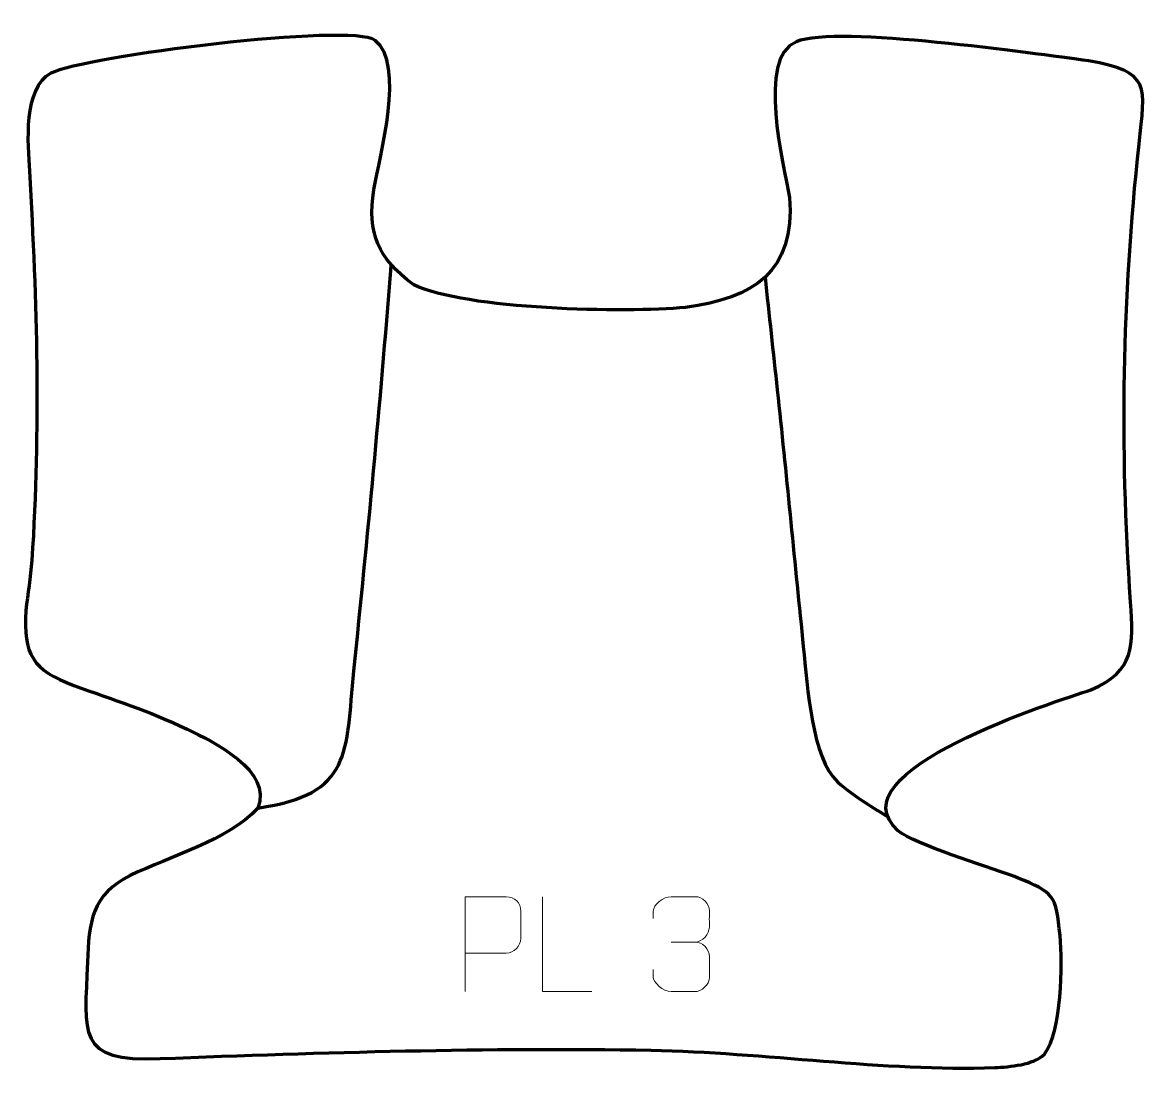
# Model space of a CAD drawing. Header units: millimetres. Extents: x 1019 to 1316, y 209 to 485.
import ezdxf

# ---------------------------------------------------------------- set-up
doc = ezdxf.new("R2010")
doc.units = ezdxf.units.MM
doc.header["$MEASUREMENT"] = 0
doc.layers.add('layer 1', color=7, linetype='Continuous')
doc.layers.add('layer 2', color=7, linetype='Continuous')

msp = doc.modelspace()

# ---------------------------------------------------------------- linework, layer by layer
at = {"layer": 'layer 1', "color": 140, "lineweight": 158}
for points, knots in [([(1081.1827, 278.09), (1106.0933, 281.7193), (1104.2542, 292.4861), (1106.408, 314.1965), (1106.408, 314.1965), (1110.0361, 349.2855), (1113.347, 384.3515), (1116.1163, 419.5201), (1116.1163, 419.5201), (1116.1163, 419.5201), (1116.2338, 421.0166), (1116.2338, 421.0166)], [0, 0, 0, 0, 0.25, 0.25, 0.25, 0.25, 0.5, 0.5, 0.5, 0.5, 1, 1, 1, 1]), ([(1214.5299, 417.7198), (1215.6006, 407.8338), (1216.6712, 397.9479), (1217.7419, 388.0619), (1217.7419, 388.0619), (1220.1151, 366.1483), (1222.1625, 344.3689), (1224.4128, 322.475), (1224.4128, 322.475), (1225.3869, 312.9985), (1226.4943, 293.5245), (1232.3326, 286.408), (1232.3326, 286.408), (1235.5896, 282.438), (1242.388, 278.6128), (1246.8374, 275.785)], [0, 0, 0, 0, 0.2, 0.2, 0.2, 0.2, 0.4, 0.4, 0.4, 0.4, 0.6, 0.6, 0.6, 0.6, 1, 1, 1, 1])]:
    msp.add_open_spline(points, degree=3, knots=knots, dxfattribs=at)
at = {"layer": 'layer 1', "color": 250, "lineweight": 9}
for points, knots in [([(1135.6469, 229.7985), (1135.6469, 229.7985), (1135.6469, 254.7521), (1135.6469, 254.7521), (1135.6469, 254.7521), (1139.2419, 254.7521), (1142.8372, 254.7521), (1146.4326, 254.7521), (1146.4326, 254.7521), (1148.7578, 254.7142), (1150.3152, 253.2241), (1150.311, 250.858), (1150.311, 250.858), (1150.3106, 248.8223), (1150.3106, 245.763), (1150.311, 243.727), (1150.311, 243.727), (1150.3045, 241.8516), (1148.4923, 239.9097), (1146.4827, 239.8906), (1146.4827, 239.8906), (1146.4827, 239.8906), (1135.6469, 239.8906), (1135.6469, 239.8906)], [0, 0, 0, 0, 0.14285714, 0.14285714, 0.14285714, 0.14285714, 0.28571429, 0.28571429, 0.28571429, 0.28571429, 0.42857143, 0.42857143, 0.42857143, 0.42857143, 0.57142857, 0.57142857, 0.57142857, 0.57142857, 0.71428571, 0.71428571, 0.71428571, 0.71428571, 1, 1, 1, 1]), ([(1168.9872, 229.7986), (1168.9872, 229.7986), (1156.0381, 229.7986), (1156.0381, 229.7986), (1156.0381, 229.7986), (1156.0381, 229.7986), (1156.0381, 254.7522), (1156.0381, 254.7522)], [0, 0, 0, 0, 0.33333333, 0.33333333, 0.33333333, 0.33333333, 1, 1, 1, 1]), ([(1185.1481, 249.0679), (1185.1481, 249.0679), (1185.1481, 250.9251), (1185.1481, 250.9251), (1185.1481, 250.9251), (1185.1338, 252.667), (1187.7983, 254.7851), (1189.8574, 254.7624), (1189.8574, 254.7624), (1191.9215, 254.7624), (1193.9855, 254.7624), (1196.0492, 254.7624), (1196.0492, 254.7624), (1198.2437, 254.7712), (1199.842, 252.9244), (1199.8864, 251.0123), (1199.8864, 251.0123), (1199.886, 249.5772), (1199.886, 248.1421), (1199.8864, 246.7066), (1199.8864, 246.7066), (1199.8378, 245.0531), (1198.2352, 242.8231), (1196.0369, 242.8331), (1196.0369, 242.8331), (1198.2406, 242.8219), (1199.8486, 241.0187), (1199.9026, 238.9592), (1199.9026, 238.9592), (1199.9022, 237.1745), (1199.9022, 235.3898), (1199.9026, 233.6047), (1199.9026, 233.6047), (1199.9127, 231.5433), (1197.8578, 229.7802), (1196.0369, 229.7883), (1196.0369, 229.7883), (1193.9716, 229.7886), (1191.9064, 229.7886), (1189.8408, 229.7883), (1189.8408, 229.7883), (1187.6722, 229.7998), (1185.1412, 232.2), (1185.1226, 233.6618), (1185.1226, 233.6618), (1185.1226, 233.6618), (1185.1226, 235.5704), (1185.1226, 235.5704)], [0, 0, 0, 0, 0.07692308, 0.07692308, 0.07692308, 0.07692308, 0.15384615, 0.15384615, 0.15384615, 0.15384615, 0.23076923, 0.23076923, 0.23076923, 0.23076923, 0.30769231, 0.30769231, 0.30769231, 0.30769231, 0.38461538, 0.38461538, 0.38461538, 0.38461538, 0.46153846, 0.46153846, 0.46153846, 0.46153846, 0.53846154, 0.53846154, 0.53846154, 0.53846154, 0.61538462, 0.61538462, 0.61538462, 0.61538462, 0.69230769, 0.69230769, 0.69230769, 0.69230769, 0.76923077, 0.76923077, 0.76923077, 0.76923077, 0.84615385, 0.84615385, 0.84615385, 0.84615385, 1, 1, 1, 1])]:
    msp.add_open_spline(points, degree=3, knots=knots, dxfattribs=at)
msp.add_open_spline([(1189.8578, 242.8227), (1189.8578, 242.8227), (1196.0542, 242.8227), (1196.0542, 242.8227)], degree=3, dxfattribs=at)
at = {"layer": 'layer 2', "color": 242, "lineweight": 158}
msp.add_open_spline([(1111.9697, 480.0124), (1120.0613, 473.8922), (1113.2049, 449.4989), (1111.6389, 440.7563), (1111.6389, 440.7563), (1109.9124, 429.125), (1112.7492, 422.7491), (1122.1454, 415.6794), (1122.1454, 415.6794), (1135.6031, 409.2138), (1178.0119, 408.2076), (1193.5951, 409.7799), (1193.5951, 409.7799), (1211.6543, 412.1651), (1222.3649, 419.0527), (1220.9937, 438.7063), (1220.9937, 438.7063), (1219.4583, 447.341), (1212.2042, 475.3725), (1222.7758, 479.6697), (1222.7758, 479.6697), (1233.5391, 484.0449), (1285.2252, 476.4844), (1299.5572, 474.6501), (1299.5572, 474.6501), (1316.1481, 471.7639), (1314.5353, 468.0676), (1312.8815, 452.7881), (1312.8815, 452.7881), (1308.4504, 410.9775), (1307.8198, 374.159), (1310.6658, 332.2225), (1310.6658, 332.2225), (1311.4245, 320.8645), (1311.8407, 314.045), (1300.2393, 309.1819), (1300.2393, 309.1819), (1291.3268, 306.2007), (1231.9447, 287.6144), (1249.5813, 272.1096), (1249.5813, 272.1096), (1253.6297, 268.5506), (1272.9939, 262.7201), (1279.2097, 260.3883), (1279.2097, 260.3883), (1279.2097, 260.3883), (1280.1605, 260.0316), (1280.1605, 260.0316), (1280.1605, 260.0316), (1280.1605, 260.0316), (1281.0915, 259.6703), (1281.0915, 259.6703), (1281.0915, 259.6703), (1290.2779, 255.9618), (1291.1399, 255.1842), (1292.1099, 244.52), (1292.1099, 244.52), (1292.8215, 236.6972), (1292.6519, 219.8897), (1288.0424, 213.3161), (1288.0424, 213.3161), (1285.0207, 210.4597), (1278.9283, 210.0343), (1274.9623, 209.7906), (1274.9623, 209.7906), (1245.7975, 208.7973), (1214.176, 213.8125), (1184.5519, 214.3895), (1184.5519, 214.3895), (1141.4966, 215.1202), (1098.4684, 213.8413), (1055.4502, 212.1653), (1055.4502, 212.1653), (1033.1716, 211.2944), (1035.6944, 218.7031), (1036.3397, 237.5199), (1036.3397, 237.5199), (1036.6369, 247.8433), (1037.5349, 255.4521), (1047.5603, 260.3092), (1047.5603, 260.3092), (1058.2989, 265.5119), (1072.9449, 269.3232), (1081.1827, 278.09), (1081.1827, 278.09), (1085.1189, 287.9402), (1069.445, 295.4854), (1062.5697, 298.8115), (1062.5697, 298.8115), (1052.2723, 303.7932), (1043.212, 306.4579), (1032.7834, 310.3324), (1032.7834, 310.3324), (1021.9377, 314.3619), (1019.3952, 318.582), (1020.1508, 330.0071), (1020.1508, 330.0071), (1020.6701, 334.4947), (1021.353, 338.6418), (1021.7292, 343.2063), (1021.7292, 343.2063), (1023.9652, 378.3484), (1023.0994, 410.5851), (1021.0648, 445.6496), (1021.0648, 445.6496), (1020.6559, 452.6967), (1019.281, 467.4657), (1026.7196, 471.3488), (1026.7196, 471.3488), (1035.2555, 475.8047), (1105.7777, 484.6958), (1111.9697, 480.0124)], degree=3, knots=[0, 0, 0, 0, 0.03448276, 0.03448276, 0.03448276, 0.03448276, 0.06896552, 0.06896552, 0.06896552, 0.06896552, 0.10344828, 0.10344828, 0.10344828, 0.10344828, 0.13793103, 0.13793103, 0.13793103, 0.13793103, 0.17241379, 0.17241379, 0.17241379, 0.17241379, 0.20689655, 0.20689655, 0.20689655, 0.20689655, 0.24137931, 0.24137931, 0.24137931, 0.24137931, 0.27586207, 0.27586207, 0.27586207, 0.27586207, 0.31034483, 0.31034483, 0.31034483, 0.31034483, 0.34482759, 0.34482759, 0.34482759, 0.34482759, 0.37931034, 0.37931034, 0.37931034, 0.37931034, 0.4137931, 0.4137931, 0.4137931, 0.4137931, 0.44827586, 0.44827586, 0.44827586, 0.44827586, 0.48275862, 0.48275862, 0.48275862, 0.48275862, 0.51724138, 0.51724138, 0.51724138, 0.51724138, 0.55172414, 0.55172414, 0.55172414, 0.55172414, 0.5862069, 0.5862069, 0.5862069, 0.5862069, 0.62068966, 0.62068966, 0.62068966, 0.62068966, 0.65517241, 0.65517241, 0.65517241, 0.65517241, 0.68965517, 0.68965517, 0.68965517, 0.68965517, 0.72413793, 0.72413793, 0.72413793, 0.72413793, 0.75862069, 0.75862069, 0.75862069, 0.75862069, 0.79310345, 0.79310345, 0.79310345, 0.79310345, 0.82758621, 0.82758621, 0.82758621, 0.82758621, 0.86206897, 0.86206897, 0.86206897, 0.86206897, 0.89655172, 0.89655172, 0.89655172, 0.89655172, 0.93103448, 0.93103448, 0.93103448, 0.93103448, 1, 1, 1, 1], dxfattribs=at)

doc.saveas('drawing.dxf')
